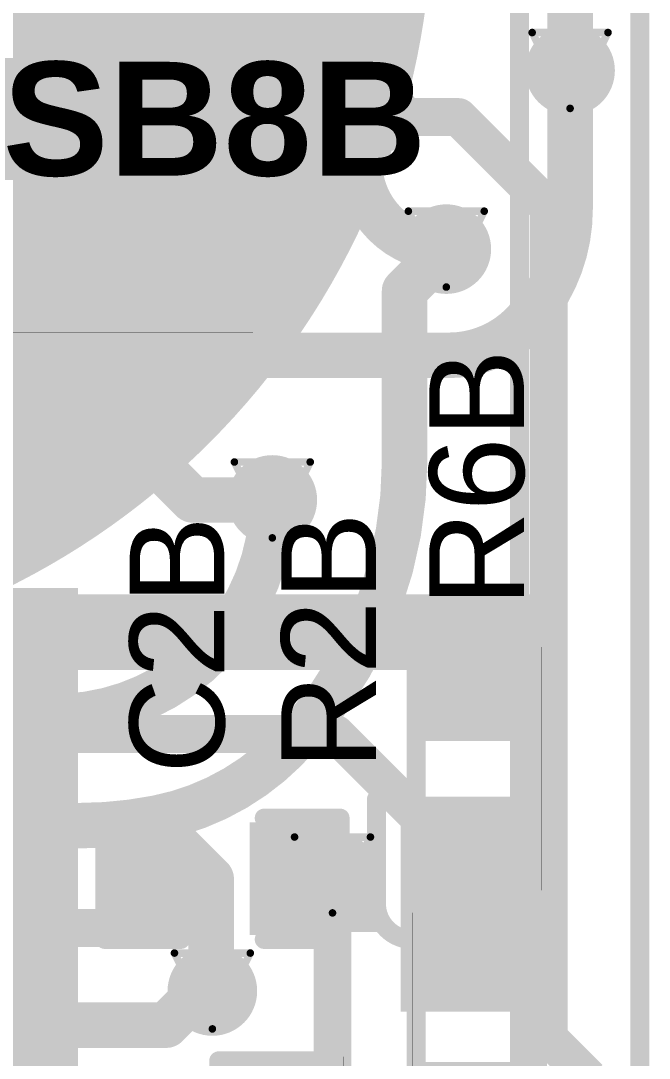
# Model space of a CAD drawing. Header units: inches. Extents: x -4.2 to 12.6, y -6.1 to 3.
# Drawn here: x -2.8021 to -2.6364, y -4.7641 to -4.4906 of the extents above; entities that cross this region are included whole.
import ezdxf

# ---------------------------------------------------------------- set-up
doc = ezdxf.new("R2010")
doc.units = ezdxf.units.IN
doc.header["$MEASUREMENT"] = 0
for name, color, linetype in [('Board Outline', 216, 'Continuous'), ('Bottom Layer', 5, 'Continuous'), ('Bottom Overlay', 54, 'Continuous'), ('Bottom Paste', 16, 'Continuous'), ('Drill Drawing', 1, 'Continuous'), ('Flex_Ribbon Bottom Coverlay', 6, 'Continuous'), ('Flex_Ribbon Top Overlay', 2, 'Continuous'), ('Top Layer', 1, 'Continuous'), ('Top Paste', 8, 'Continuous'), ('Top Solder', 216, 'Continuous'), ('Via Holes', 16, 'Continuous')]:
    doc.layers.add(name, color=color, linetype=linetype)
doc.styles.add('Arial', font='', dxfattribs={"height": 0.2})
doc.styles.add('Arial_Bold', font='', dxfattribs={"height": 0.2})
doc.styles.get('Arial').set_extended_font_data('Arial')
doc.styles.get('Arial_Bold').set_extended_font_data('Arial', bold=True)

# ---------------------------------------------------------------- blocks, each defined once
blk = doc.blocks.new('14_TSSOP_41')
at = {"layer": 'Flex_Ribbon Top Overlay'}
blk.add_hatch(color=2, dxfattribs=at).paths.add_polyline_path([(-0.0840002, 0.0679998), (-0.0730002, 0.0679998), (-0.0730002, 0.0859998), (-0.0840002, 0.0859998)])
at = {"layer": 'Top Layer'}
for points in [[(-0.1299212, 0.08562995), (-0.0885826, 0.08562995), (-0.0885826, 0.06791345), (-0.1299212, 0.06791345)], [(0.0885827, 0.08562995), (0.1299213, 0.08562995), (0.1299213, 0.06791345), (0.0885827, 0.06791345)], [(-0.1299212, 0.06003935), (-0.0885826, 0.06003935), (-0.0885826, 0.04232285), (-0.1299212, 0.04232285)], [(0.0885827, 0.06003945), (0.1299213, 0.06003945), (0.1299213, 0.04232295), (0.0885827, 0.04232295)], [(-0.1299212, 0.03444885), (-0.0885826, 0.03444885), (-0.0885826, 0.01673235), (-0.1299212, 0.01673235)], [(0.0885827, 0.03444885), (0.1299213, 0.03444885), (0.1299213, 0.01673235), (0.0885827, 0.01673235)], [(-0.1299212, 0.00885825), (-0.0885826, 0.00885825), (-0.0885826, -0.00885825), (-0.1299212, -0.00885825)], [(0.0885827, 0.00885835), (0.1299213, 0.00885835), (0.1299213, -0.00885815), (0.0885827, -0.00885815)], [(-0.1299212, -0.01673225), (-0.0885826, -0.01673225), (-0.0885826, -0.03444875), (-0.1299212, -0.03444875)], [(0.0885827, -0.01673225), (0.1299213, -0.01673225), (0.1299213, -0.03444875), (0.0885827, -0.03444875)], [(-0.1299212, -0.04232285), (-0.0885826, -0.04232285), (-0.0885826, -0.06003935), (-0.1299212, -0.06003935)], [(0.0885827, -0.04232275), (0.1299213, -0.04232275), (0.1299213, -0.06003925), (0.0885827, -0.06003925)], [(-0.1299212, -0.06791335), (-0.0885826, -0.06791335), (-0.0885826, -0.08562985), (-0.1299212, -0.08562985)], [(0.0885827, -0.06791335), (0.1299213, -0.06791335), (0.1299213, -0.08562985), (0.0885827, -0.08562985)]]:
    blk.add_hatch(color=1, dxfattribs=at).paths.add_polyline_path(points)
at = {"layer": 'Top Paste'}
for points in [[(-0.1299212, 0.08562995), (-0.0885826, 0.08562995), (-0.0885826, 0.06791345), (-0.1299212, 0.06791345)], [(0.0885827, 0.08562995), (0.1299213, 0.08562995), (0.1299213, 0.06791345), (0.0885827, 0.06791345)], [(-0.1299212, 0.06003935), (-0.0885826, 0.06003935), (-0.0885826, 0.04232285), (-0.1299212, 0.04232285)], [(0.0885827, 0.06003945), (0.1299213, 0.06003945), (0.1299213, 0.04232295), (0.0885827, 0.04232295)], [(-0.1299212, 0.03444885), (-0.0885826, 0.03444885), (-0.0885826, 0.01673235), (-0.1299212, 0.01673235)], [(0.0885827, 0.03444885), (0.1299213, 0.03444885), (0.1299213, 0.01673235), (0.0885827, 0.01673235)], [(-0.1299212, 0.00885825), (-0.0885826, 0.00885825), (-0.0885826, -0.00885825), (-0.1299212, -0.00885825)], [(0.0885827, 0.00885835), (0.1299213, 0.00885835), (0.1299213, -0.00885815), (0.0885827, -0.00885815)], [(-0.1299212, -0.01673225), (-0.0885826, -0.01673225), (-0.0885826, -0.03444875), (-0.1299212, -0.03444875)], [(0.0885827, -0.01673225), (0.1299213, -0.01673225), (0.1299213, -0.03444875), (0.0885827, -0.03444875)], [(-0.1299212, -0.04232285), (-0.0885826, -0.04232285), (-0.0885826, -0.06003935), (-0.1299212, -0.06003935)], [(0.0885827, -0.04232275), (0.1299213, -0.04232275), (0.1299213, -0.06003925), (0.0885827, -0.06003925)], [(-0.1299212, -0.06791335), (-0.0885826, -0.06791335), (-0.0885826, -0.08562985), (-0.1299212, -0.08562985)], [(0.0885827, -0.06791335), (0.1299213, -0.06791335), (0.1299213, -0.08562985), (0.0885827, -0.08562985)]]:
    blk.add_hatch(color=8, dxfattribs=at).paths.add_polyline_path(points)
at = {"layer": 'Top Solder'}
for points in [[(-0.1339212, 0.08962995), (-0.0845826, 0.08962995), (-0.0845826, 0.06391345), (-0.1339212, 0.06391345)], [(-0.1339212, 0.08962995), (-0.0845826, 0.08962995), (-0.0845826, 0.06391345), (-0.1339212, 0.06391345)], [(0.0845827, 0.08962995), (0.1339213, 0.08962995), (0.1339213, 0.06391345), (0.0845827, 0.06391345)], [(0.0845827, 0.08962995), (0.1339213, 0.08962995), (0.1339213, 0.06391345), (0.0845827, 0.06391345)], [(-0.1339212, 0.06403935), (-0.0845826, 0.06403935), (-0.0845826, 0.03832285), (-0.1339212, 0.03832285)], [(-0.1339212, 0.06403935), (-0.0845826, 0.06403935), (-0.0845826, 0.03832285), (-0.1339212, 0.03832285)], [(0.0845827, 0.06403945), (0.1339213, 0.06403945), (0.1339213, 0.03832295), (0.0845827, 0.03832295)], [(0.0845827, 0.06403945), (0.1339213, 0.06403945), (0.1339213, 0.03832295), (0.0845827, 0.03832295)], [(-0.1339212, 0.03844885), (-0.0845826, 0.03844885), (-0.0845826, 0.01273235), (-0.1339212, 0.01273235)], [(-0.1339212, 0.03844885), (-0.0845826, 0.03844885), (-0.0845826, 0.01273235), (-0.1339212, 0.01273235)], [(0.0845827, 0.03844885), (0.1339213, 0.03844885), (0.1339213, 0.01273235), (0.0845827, 0.01273235)], [(0.0845827, 0.03844885), (0.1339213, 0.03844885), (0.1339213, 0.01273235), (0.0845827, 0.01273235)], [(-0.1339212, 0.01285825), (-0.0845826, 0.01285825), (-0.0845826, -0.01285825), (-0.1339212, -0.01285825)], [(-0.1339212, 0.01285825), (-0.0845826, 0.01285825), (-0.0845826, -0.01285825), (-0.1339212, -0.01285825)], [(0.0845827, 0.01285835), (0.1339213, 0.01285835), (0.1339213, -0.01285815), (0.0845827, -0.01285815)], [(0.0845827, 0.01285835), (0.1339213, 0.01285835), (0.1339213, -0.01285815), (0.0845827, -0.01285815)], [(-0.1339212, -0.01273225), (-0.0845826, -0.01273225), (-0.0845826, -0.03844875), (-0.1339212, -0.03844875)], [(-0.1339212, -0.01273225), (-0.0845826, -0.01273225), (-0.0845826, -0.03844875), (-0.1339212, -0.03844875)], [(0.0845827, -0.01273225), (0.1339213, -0.01273225), (0.1339213, -0.03844875), (0.0845827, -0.03844875)], [(0.0845827, -0.01273225), (0.1339213, -0.01273225), (0.1339213, -0.03844875), (0.0845827, -0.03844875)], [(-0.1339212, -0.03832285), (-0.0845826, -0.03832285), (-0.0845826, -0.06403935), (-0.1339212, -0.06403935)], [(-0.1339212, -0.03832285), (-0.0845826, -0.03832285), (-0.0845826, -0.06403935), (-0.1339212, -0.06403935)], [(0.0845827, -0.03832275), (0.1339213, -0.03832275), (0.1339213, -0.06403925), (0.0845827, -0.06403925)], [(0.0845827, -0.03832275), (0.1339213, -0.03832275), (0.1339213, -0.06403925), (0.0845827, -0.06403925)], [(-0.1339212, -0.06391335), (-0.0845826, -0.06391335), (-0.0845826, -0.08962985), (-0.1339212, -0.08962985)], [(-0.1339212, -0.06391335), (-0.0845826, -0.06391335), (-0.0845826, -0.08962985), (-0.1339212, -0.08962985)], [(0.0845827, -0.06391335), (0.1339213, -0.06391335), (0.1339213, -0.08962985), (0.0845827, -0.08962985)], [(0.0845827, -0.06391335), (0.1339213, -0.06391335), (0.1339213, -0.08962985), (0.0845827, -0.08962985)]]:
    blk.add_hatch(color=216, dxfattribs=at).paths.add_polyline_path(points)
at = {"layer": 'Flex_Ribbon Top Overlay'}
for points in [[(-0.09, 0.1, 0.005, 0.005, 0), (-0.09, 0.092, 0.005, 0.005, 0)], [(0.0900001, 0.1, 0.005, 0.005, 0), (-0.09, 0.1, 0.005, 0.005, 0)], [(0.0900001, 0.1, 0.005, 0.005, 0), (0.0900001, 0.092, 0.005, 0.005, 0)], [(-0.141, 0.082, 0.007874, 0.007874, 0), (-0.141, 0.072, 0.007874, 0.007874, 0)], [(-0.136, 0.077, 0.007874, 0.007874, 0), (-0.141, 0.082, 0.007874, 0.007874, 0)], [(-0.136, 0.077, 0.007874, 0.007874, 0), (-0.141, 0.072, 0.007874, 0.007874, 0)], [(-0.09, -0.0919999, 0.005, 0.005, 0), (-0.09, -0.0999999, 0.005, 0.005, 0)], [(0.0900001, -0.0919999, 0.005, 0.005, 0), (0.0900001, -0.0999999, 0.005, 0.005, 0)], [(0.0900001, -0.0999999, 0.005, 0.005, 0), (-0.09, -0.0999999, 0.005, 0.005, 0)]]:
    blk.add_lwpolyline(points, format="xyseb", dxfattribs=at)
for points in [[(-0.09125, 0.1, 0.0025, 0.0025, 1), (-0.08875, 0.1, 0.0025, 0.0025, 1)], [(-0.09125, 0.1, 0.0025, 0.0025, 1), (-0.08875, 0.1, 0.0025, 0.0025, 1)], [(0.0887501, 0.1, 0.0025, 0.0025, 1), (0.0912501, 0.1, 0.0025, 0.0025, 1)], [(0.0887501, 0.1, 0.0025, 0.0025, 1), (0.0912501, 0.1, 0.0025, 0.0025, 1)], [(-0.09125, 0.092, 0.0025, 0.0025, 1), (-0.08875, 0.092, 0.0025, 0.0025, 1)], [(0.0887501, 0.092, 0.0025, 0.0025, 1), (0.0912501, 0.092, 0.0025, 0.0025, 1)], [(-0.1429685, 0.082, 0.003937, 0.003937, 1), (-0.1390315, 0.082, 0.003937, 0.003937, 1)], [(-0.1429685, 0.082, 0.003937, 0.003937, 1), (-0.1390315, 0.082, 0.003937, 0.003937, 1)], [(-0.1379685, 0.077, 0.003937, 0.003937, 1), (-0.1340315, 0.077, 0.003937, 0.003937, 1)], [(-0.1379685, 0.077, 0.003937, 0.003937, 1), (-0.1340315, 0.077, 0.003937, 0.003937, 1)], [(-0.1429685, 0.072, 0.003937, 0.003937, 1), (-0.1390315, 0.072, 0.003937, 0.003937, 1)], [(-0.1429685, 0.072, 0.003937, 0.003937, 1), (-0.1390315, 0.072, 0.003937, 0.003937, 1)], [(-0.09125, -0.0919999, 0.0025, 0.0025, 1), (-0.08875, -0.0919999, 0.0025, 0.0025, 1)], [(0.0887501, -0.0919999, 0.0025, 0.0025, 1), (0.0912501, -0.0919999, 0.0025, 0.0025, 1)], [(-0.09125, -0.0999999, 0.0025, 0.0025, 1), (-0.08875, -0.0999999, 0.0025, 0.0025, 1)], [(-0.09125, -0.0999999, 0.0025, 0.0025, 1), (-0.08875, -0.0999999, 0.0025, 0.0025, 1)], [(0.0887501, -0.0999999, 0.0025, 0.0025, 1), (0.0912501, -0.0999999, 0.0025, 0.0025, 1)], [(0.0887501, -0.0999999, 0.0025, 0.0025, 1), (0.0912501, -0.0999999, 0.0025, 0.0025, 1)]]:
    blk.add_lwpolyline(points, format="xyseb", close=True, dxfattribs=at)
blk = doc.blocks.new('S______B______0402_55')
at = {"layer": 'Top Layer'}
for points in [[(-0.0275, -0.0125), (-0.0275, 0.0125), (-0.009499999999999998, 0.0125), (-0.009500000000000001, -0.0125)], [(0.009499999999999998, -0.0125), (0.009500000000000001, 0.0125), (0.0275, 0.0125), (0.0275, -0.0125)]]:
    blk.add_hatch(color=1, dxfattribs=at).paths.add_polyline_path(points)
at = {"layer": 'Top Paste'}
for points in [[(-0.0275, -0.0125), (-0.0275, 0.0125), (-0.009499999999999998, 0.0125), (-0.009500000000000001, -0.0125)], [(0.009499999999999998, -0.0125), (0.009500000000000001, 0.0125), (0.0275, 0.0125), (0.0275, -0.0125)]]:
    blk.add_hatch(color=8, dxfattribs=at).paths.add_polyline_path(points)
at = {"layer": 'Top Solder'}
for points in [[(-0.0296654, -0.0146654), (-0.0296654, 0.0146654), (-0.007334599999999998, 0.0146654), (-0.007334600000000002, -0.0146654)], [(-0.0296654, -0.0146654), (-0.0296654, 0.0146654), (-0.007334599999999998, 0.0146654), (-0.007334600000000002, -0.0146654)], [(0.007334599999999998, -0.0146654), (0.007334600000000002, 0.0146654), (0.0296654, 0.0146654), (0.0296654, -0.0146654)], [(0.007334599999999998, -0.0146654), (0.007334600000000002, 0.0146654), (0.0296654, 0.0146654), (0.0296654, -0.0146654)]]:
    blk.add_hatch(color=216, dxfattribs=at).paths.add_polyline_path(points)
at = {"layer": 'Flex_Ribbon Top Overlay'}
for points in [[(-0.031, -0.016, 0.005, 0.005, 0), (-0.031, 0.016, 0.005, 0.005, 0)], [(-0.031, 0.016, 0.005, 0.005, 0), (0.031, 0.016, 0.005, 0.005, 0)], [(0.031, -0.016, 0.005, 0.005, 0), (0.031, 0.016, 0.005, 0.005, 0)], [(-0.031, -0.016, 0.005, 0.005, 0), (0.031, -0.016, 0.005, 0.005, 0)], [(-0.032, -0.017, 0.000127, 0.000127, 0), (0.032, -0.017, 0.000127, 0.000127, 0)]]:
    blk.add_lwpolyline(points, format="xyseb", dxfattribs=at)
for points in [[(-0.03225, 0.016, 0.0025, 0.0025, 1), (-0.02975, 0.016, 0.0025, 0.0025, 1)], [(-0.03225, 0.016, 0.0025, 0.0025, 1), (-0.02975, 0.016, 0.0025, 0.0025, 1)], [(0.02975, 0.016, 0.0025, 0.0025, 1), (0.03225, 0.016, 0.0025, 0.0025, 1)], [(0.02975, 0.016, 0.0025, 0.0025, 1), (0.03225, 0.016, 0.0025, 0.0025, 1)], [(-0.03225, -0.016, 0.0025, 0.0025, 1), (-0.02975, -0.016, 0.0025, 0.0025, 1)], [(-0.03225, -0.016, 0.0025, 0.0025, 1), (-0.02975, -0.016, 0.0025, 0.0025, 1)], [(0.02975, -0.016, 0.0025, 0.0025, 1), (0.03225, -0.016, 0.0025, 0.0025, 1)], [(0.02975, -0.016, 0.0025, 0.0025, 1), (0.03225, -0.016, 0.0025, 0.0025, 1)], [(-0.0320317, -0.017, 6.35e-05, 6.35e-05, 1), (-0.0319683, -0.017, 6.35e-05, 6.35e-05, 1)], [(0.0319683, -0.017, 6.35e-05, 6.35e-05, 1), (0.0320317, -0.017, 6.35e-05, 6.35e-05, 1)]]:
    blk.add_lwpolyline(points, format="xyseb", close=True, dxfattribs=at)
blk = doc.blocks.new('R___0402_146')
at = {"layer": 'Top Layer'}
for points in [[(-0.0275, -0.0125), (-0.0275, 0.0125), (-0.009499999999999998, 0.0125), (-0.009500000000000001, -0.0125)], [(0.009499999999999998, -0.0125), (0.009500000000000001, 0.0125), (0.0275, 0.0125), (0.0275, -0.0125)]]:
    blk.add_hatch(color=1, dxfattribs=at).paths.add_polyline_path(points)
at = {"layer": 'Top Paste'}
for points in [[(-0.0275, -0.0125), (-0.0275, 0.0125), (-0.009499999999999998, 0.0125), (-0.009500000000000001, -0.0125)], [(0.009499999999999998, -0.0125), (0.009500000000000001, 0.0125), (0.0275, 0.0125), (0.0275, -0.0125)]]:
    blk.add_hatch(color=8, dxfattribs=at).paths.add_polyline_path(points)
at = {"layer": 'Top Solder'}
for points in [[(-0.0296654, -0.0146654), (-0.0296654, 0.0146654), (-0.007334599999999998, 0.0146654), (-0.007334600000000002, -0.0146654)], [(-0.0296654, -0.0146654), (-0.0296654, 0.0146654), (-0.007334599999999998, 0.0146654), (-0.007334600000000002, -0.0146654)], [(0.007334599999999998, -0.0146654), (0.007334600000000002, 0.0146654), (0.0296654, 0.0146654), (0.0296654, -0.0146654)], [(0.007334599999999998, -0.0146654), (0.007334600000000002, 0.0146654), (0.0296654, 0.0146654), (0.0296654, -0.0146654)]]:
    blk.add_hatch(color=216, dxfattribs=at).paths.add_polyline_path(points)
at = {"layer": 'Flex_Ribbon Top Overlay'}
for points in [[(-0.031, 0.016, 0.005, 0.005, 0), (-0.031, -0.016, 0.005, 0.005, 0)], [(-0.031, 0.016, 0.005, 0.005, 0), (0.031, 0.016, 0.005, 0.005, 0)], [(0.031, 0.016, 0.005, 0.005, 0), (0.031, -0.016, 0.005, 0.005, 0)], [(-0.031, -0.016, 0.005, 0.005, 0), (0.031, -0.016, 0.005, 0.005, 0)], [(-0.032, -0.017, 0.000127, 0.000127, 0), (0.032, -0.017, 0.000127, 0.000127, 0)]]:
    blk.add_lwpolyline(points, format="xyseb", dxfattribs=at)
for points in [[(-0.03225, 0.016, 0.0025, 0.0025, 1), (-0.02975, 0.016, 0.0025, 0.0025, 1)], [(-0.03225, 0.016, 0.0025, 0.0025, 1), (-0.02975, 0.016, 0.0025, 0.0025, 1)], [(0.02975, 0.016, 0.0025, 0.0025, 1), (0.03225, 0.016, 0.0025, 0.0025, 1)], [(0.02975, 0.016, 0.0025, 0.0025, 1), (0.03225, 0.016, 0.0025, 0.0025, 1)], [(-0.03225, -0.016, 0.0025, 0.0025, 1), (-0.02975, -0.016, 0.0025, 0.0025, 1)], [(-0.03225, -0.016, 0.0025, 0.0025, 1), (-0.02975, -0.016, 0.0025, 0.0025, 1)], [(0.02975, -0.016, 0.0025, 0.0025, 1), (0.03225, -0.016, 0.0025, 0.0025, 1)], [(0.02975, -0.016, 0.0025, 0.0025, 1), (0.03225, -0.016, 0.0025, 0.0025, 1)], [(-0.0320317, -0.017, 6.35e-05, 6.35e-05, 1), (-0.0319683, -0.017, 6.35e-05, 6.35e-05, 1)], [(0.0319683, -0.017, 6.35e-05, 6.35e-05, 1), (0.0320317, -0.017, 6.35e-05, 6.35e-05, 1)]]:
    blk.add_lwpolyline(points, format="xyseb", close=True, dxfattribs=at)
blk = doc.blocks.new('R___0402_167')
at = {"layer": 'Top Layer'}
for points in [[(-0.0275, -0.0125), (-0.0275, 0.0125), (-0.009499999999999998, 0.0125), (-0.009500000000000001, -0.0125)], [(0.009499999999999998, -0.0125), (0.009500000000000001, 0.0125), (0.0275, 0.0125), (0.0275, -0.0125)]]:
    blk.add_hatch(color=1, dxfattribs=at).paths.add_polyline_path(points)
at = {"layer": 'Top Paste'}
for points in [[(-0.0275, -0.0125), (-0.0275, 0.0125), (-0.009499999999999998, 0.0125), (-0.009500000000000001, -0.0125)], [(0.009499999999999998, -0.0125), (0.009500000000000001, 0.0125), (0.0275, 0.0125), (0.0275, -0.0125)]]:
    blk.add_hatch(color=8, dxfattribs=at).paths.add_polyline_path(points)
at = {"layer": 'Top Solder'}
for points in [[(-0.0296654, -0.0146654), (-0.0296654, 0.0146654), (-0.007334599999999998, 0.0146654), (-0.007334600000000002, -0.0146654)], [(-0.0296654, -0.0146654), (-0.0296654, 0.0146654), (-0.007334599999999998, 0.0146654), (-0.007334600000000002, -0.0146654)], [(0.007334599999999998, -0.0146654), (0.007334600000000002, 0.0146654), (0.0296654, 0.0146654), (0.0296654, -0.0146654)], [(0.007334599999999998, -0.0146654), (0.007334600000000002, 0.0146654), (0.0296654, 0.0146654), (0.0296654, -0.0146654)]]:
    blk.add_hatch(color=216, dxfattribs=at).paths.add_polyline_path(points)
at = {"layer": 'Flex_Ribbon Top Overlay'}
for points in [[(-0.031, 0.016, 0.005, 0.005, 0), (-0.031, -0.016, 0.005, 0.005, 0)], [(-0.031, 0.016, 0.005, 0.005, 0), (0.031, 0.016, 0.005, 0.005, 0)], [(0.031, 0.016, 0.005, 0.005, 0), (0.031, -0.016, 0.005, 0.005, 0)], [(-0.031, -0.016, 0.005, 0.005, 0), (0.031, -0.016, 0.005, 0.005, 0)], [(-0.032, -0.017, 0.000127, 0.000127, 0), (0.032, -0.017, 0.000127, 0.000127, 0)]]:
    blk.add_lwpolyline(points, format="xyseb", dxfattribs=at)
for points in [[(-0.03225, 0.016, 0.0025, 0.0025, 1), (-0.02975, 0.016, 0.0025, 0.0025, 1)], [(-0.03225, 0.016, 0.0025, 0.0025, 1), (-0.02975, 0.016, 0.0025, 0.0025, 1)], [(0.02975, 0.016, 0.0025, 0.0025, 1), (0.03225, 0.016, 0.0025, 0.0025, 1)], [(0.02975, 0.016, 0.0025, 0.0025, 1), (0.03225, 0.016, 0.0025, 0.0025, 1)], [(-0.03225, -0.016, 0.0025, 0.0025, 1), (-0.02975, -0.016, 0.0025, 0.0025, 1)], [(-0.03225, -0.016, 0.0025, 0.0025, 1), (-0.02975, -0.016, 0.0025, 0.0025, 1)], [(0.02975, -0.016, 0.0025, 0.0025, 1), (0.03225, -0.016, 0.0025, 0.0025, 1)], [(0.02975, -0.016, 0.0025, 0.0025, 1), (0.03225, -0.016, 0.0025, 0.0025, 1)], [(-0.0320317, -0.017, 6.35e-05, 6.35e-05, 1), (-0.0319683, -0.017, 6.35e-05, 6.35e-05, 1)], [(0.0319683, -0.017, 6.35e-05, 6.35e-05, 1), (0.0320317, -0.017, 6.35e-05, 6.35e-05, 1)]]:
    blk.add_lwpolyline(points, format="xyseb", close=True, dxfattribs=at)
blk = doc.blocks.new('R___0402_174')
at = {"layer": 'Top Layer'}
for points in [[(-0.0275, -0.0125), (-0.0275, 0.0125), (-0.009500000000000003, 0.0125), (-0.009499999999999996, -0.0125)], [(0.009500000000000003, -0.0125), (0.009499999999999996, 0.0125), (0.0275, 0.0125), (0.0275, -0.0125)]]:
    blk.add_hatch(color=1, dxfattribs=at).paths.add_polyline_path(points)
at = {"layer": 'Top Paste'}
for points in [[(-0.0275, -0.0125), (-0.0275, 0.0125), (-0.009500000000000003, 0.0125), (-0.009499999999999996, -0.0125)], [(0.009500000000000003, -0.0125), (0.009499999999999996, 0.0125), (0.0275, 0.0125), (0.0275, -0.0125)]]:
    blk.add_hatch(color=8, dxfattribs=at).paths.add_polyline_path(points)
at = {"layer": 'Top Solder'}
for points in [[(-0.0296654, -0.0146654), (-0.0296654, 0.0146654), (-0.007334600000000003, 0.0146654), (-0.007334599999999997, -0.0146654)], [(-0.0296654, -0.0146654), (-0.0296654, 0.0146654), (-0.007334600000000003, 0.0146654), (-0.007334599999999997, -0.0146654)], [(0.007334600000000003, -0.0146654), (0.007334599999999997, 0.0146654), (0.0296654, 0.0146654), (0.0296654, -0.0146654)], [(0.007334600000000003, -0.0146654), (0.007334599999999997, 0.0146654), (0.0296654, 0.0146654), (0.0296654, -0.0146654)]]:
    blk.add_hatch(color=216, dxfattribs=at).paths.add_polyline_path(points)
at = {"layer": 'Flex_Ribbon Top Overlay'}
for points in [[(-0.031, -0.016, 0.005, 0.005, 0), (-0.031, 0.016, 0.005, 0.005, 0)], [(0.031, 0.016, 0.005, 0.005, 0), (-0.031, 0.016, 0.005, 0.005, 0)], [(0.031, -0.016, 0.005, 0.005, 0), (0.031, 0.016, 0.005, 0.005, 0)], [(0.031, -0.016, 0.005, 0.005, 0), (-0.031, -0.016, 0.005, 0.005, 0)], [(0.032, -0.017, 0.000127, 0.000127, 0), (-0.032, -0.017, 0.000127, 0.000127, 0)]]:
    blk.add_lwpolyline(points, format="xyseb", dxfattribs=at)
for points in [[(-0.03225, 0.016, 0.0025, 0.0025, 1), (-0.02975, 0.016, 0.0025, 0.0025, 1)], [(-0.03225, 0.016, 0.0025, 0.0025, 1), (-0.02975, 0.016, 0.0025, 0.0025, 1)], [(0.02975, 0.016, 0.0025, 0.0025, 1), (0.03225, 0.016, 0.0025, 0.0025, 1)], [(0.02975, 0.016, 0.0025, 0.0025, 1), (0.03225, 0.016, 0.0025, 0.0025, 1)], [(-0.03225, -0.016, 0.0025, 0.0025, 1), (-0.02975, -0.016, 0.0025, 0.0025, 1)], [(-0.03225, -0.016, 0.0025, 0.0025, 1), (-0.02975, -0.016, 0.0025, 0.0025, 1)], [(0.02975, -0.016, 0.0025, 0.0025, 1), (0.03225, -0.016, 0.0025, 0.0025, 1)], [(0.02975, -0.016, 0.0025, 0.0025, 1), (0.03225, -0.016, 0.0025, 0.0025, 1)], [(-0.0320317, -0.017, 6.35e-05, 6.35e-05, 1), (-0.0319683, -0.017, 6.35e-05, 6.35e-05, 1)], [(0.0319683, -0.017, 6.35e-05, 6.35e-05, 1), (0.0320317, -0.017, 6.35e-05, 6.35e-05, 1)]]:
    blk.add_lwpolyline(points, format="xyseb", close=True, dxfattribs=at)
blk = doc.blocks.new('_EMG________B_202')
at = {"layer": 'Bottom Layer'}
h = blk.add_hatch(color=5, dxfattribs=at)
edge = h.paths.add_edge_path()
edge.add_arc((-1.1e-06, 0.3931962), 0.1968504, 0, 360)
at = {"layer": 'Bottom Paste'}
h = blk.add_hatch(color=16, dxfattribs=at)
edge = h.paths.add_edge_path()
edge.add_arc((-1.1e-06, 0.3931962), 0.1968504, 0, 360)
at = {"layer": 'Flex_Ribbon Bottom Coverlay'}
h = blk.add_hatch(color=6, dxfattribs=at)
edge = h.paths.add_edge_path()
edge.add_arc((-1.1e-06, 0.3931962), 0.2008504, 0, 360)
h = blk.add_hatch(color=6, dxfattribs=at)
edge = h.paths.add_edge_path()
edge.add_arc((-1.1e-06, 0.3931962), 0.2008504, 0, 360)
at = {"layer": 'Bottom Overlay'}
blk.add_lwpolyline([(0.2237505, -0.4317177, 0.005, 0.005, 0), (0.2237505, 0.4317242, 0.005, 0.005, 0)], format="xyseb", dxfattribs=at)
blk = doc.blocks.new('C___0402_258')
at = {"layer": 'Top Layer'}
for points in [[(-0.0275, -0.0125), (-0.0275, 0.0125), (-0.009499999999999998, 0.0125), (-0.009500000000000001, -0.0125)], [(0.009499999999999998, -0.0125), (0.009500000000000001, 0.0125), (0.0275, 0.0125), (0.0275, -0.0125)]]:
    blk.add_hatch(color=1, dxfattribs=at).paths.add_polyline_path(points)
at = {"layer": 'Top Paste'}
for points in [[(-0.0275, -0.0125), (-0.0275, 0.0125), (-0.009499999999999998, 0.0125), (-0.009500000000000001, -0.0125)], [(0.009499999999999998, -0.0125), (0.009500000000000001, 0.0125), (0.0275, 0.0125), (0.0275, -0.0125)]]:
    blk.add_hatch(color=8, dxfattribs=at).paths.add_polyline_path(points)
at = {"layer": 'Top Solder'}
for points in [[(-0.0298622, -0.0148622), (-0.0298622, 0.0148622), (-0.007137799999999999, 0.0148622), (-0.007137800000000001, -0.0148622)], [(-0.0298622, -0.0148622), (-0.0298622, 0.0148622), (-0.007137799999999999, 0.0148622), (-0.007137800000000001, -0.0148622)], [(0.007137799999999999, -0.0148622), (0.007137800000000001, 0.0148622), (0.0298622, 0.0148622), (0.0298622, -0.0148622)], [(0.007137799999999999, -0.0148622), (0.007137800000000001, 0.0148622), (0.0298622, 0.0148622), (0.0298622, -0.0148622)]]:
    blk.add_hatch(color=216, dxfattribs=at).paths.add_polyline_path(points)
at = {"layer": 'Flex_Ribbon Top Overlay'}
for points in [[(-0.031, 0.016, 0.005, 0.005, 0), (-0.011, 0.016, 0.005, 0.005, 0)], [(-0.031, -0.016, 0.005, 0.005, 0), (-0.031, 0.016, 0.005, 0.005, 0)], [(0.011, 0.016, 0.005, 0.005, 0), (0.031, 0.016, 0.005, 0.005, 0)], [(0.031, -0.016, 0.005, 0.005, 0), (0.031, 0.016, 0.005, 0.005, 0)], [(-0.031, -0.016, 0.005, 0.005, 0), (-0.011, -0.016, 0.005, 0.005, 0)], [(0.011, -0.016, 0.005, 0.005, 0), (0.031, -0.016, 0.005, 0.005, 0)]]:
    blk.add_lwpolyline(points, format="xyseb", dxfattribs=at)
for points in [[(-0.03225, 0.016, 0.0025, 0.0025, 1), (-0.02975, 0.016, 0.0025, 0.0025, 1)], [(-0.03225, 0.016, 0.0025, 0.0025, 1), (-0.02975, 0.016, 0.0025, 0.0025, 1)], [(-0.01225, 0.016, 0.0025, 0.0025, 1), (-0.00975, 0.016, 0.0025, 0.0025, 1)], [(0.00975, 0.016, 0.0025, 0.0025, 1), (0.01225, 0.016, 0.0025, 0.0025, 1)], [(0.02975, 0.016, 0.0025, 0.0025, 1), (0.03225, 0.016, 0.0025, 0.0025, 1)], [(0.02975, 0.016, 0.0025, 0.0025, 1), (0.03225, 0.016, 0.0025, 0.0025, 1)], [(-0.03225, -0.016, 0.0025, 0.0025, 1), (-0.02975, -0.016, 0.0025, 0.0025, 1)], [(-0.03225, -0.016, 0.0025, 0.0025, 1), (-0.02975, -0.016, 0.0025, 0.0025, 1)], [(-0.01225, -0.016, 0.0025, 0.0025, 1), (-0.00975, -0.016, 0.0025, 0.0025, 1)], [(0.00975, -0.016, 0.0025, 0.0025, 1), (0.01225, -0.016, 0.0025, 0.0025, 1)], [(0.02975, -0.016, 0.0025, 0.0025, 1), (0.03225, -0.016, 0.0025, 0.0025, 1)], [(0.02975, -0.016, 0.0025, 0.0025, 1), (0.03225, -0.016, 0.0025, 0.0025, 1)]]:
    blk.add_lwpolyline(points, format="xyseb", close=True, dxfattribs=at)

msp = doc.modelspace()

# ---------------------------------------------------------------- hatches: boundary and pattern name
at = {"layer": 'Bottom Layer'}
h = msp.add_hatch(color=5, dxfattribs=at)
edge = h.paths.add_edge_path()
edge.add_arc((-2.6572842, -4.5036874), 0.011811, 0, 360)
h = msp.add_hatch(color=5, dxfattribs=at)
edge = h.paths.add_edge_path()
edge.add_arc((-2.6899162, -4.5507837), 0.011811, 0, 360)
h = msp.add_hatch(color=5, dxfattribs=at)
edge = h.paths.add_edge_path()
edge.add_arc((-2.7357887, -4.6169112), 0.011811, 0, 360)
h = msp.add_hatch(color=5, dxfattribs=at)
edge = h.paths.add_edge_path()
edge.add_arc((-2.7199162, -4.7157837), 0.011811, 0, 360)
h = msp.add_hatch(color=5, dxfattribs=at)
edge = h.paths.add_edge_path()
edge.add_arc((-2.7515889, -4.7463692), 0.011811, 0, 360)
at = {"layer": 'Top Layer'}
for points in [[(-2.7649162, -4.5847837), (-2.7309162, -4.5847837), (-2.7309162, -4.4427837), (-2.7649162, -4.4427837)], [(-2.8329162, -4.6617837), (-2.6669162, -4.6617837), (-2.6669162, -4.6417837), (-2.8329162, -4.6417837)], [(-2.6979162, -4.6797837), (-2.6669162, -4.6797837), (-2.6669162, -4.6417837), (-2.6979162, -4.6417837)], [(-2.7019162, -4.7517837), (-2.6628964, -4.7517837), (-2.6628964, -4.6957837), (-2.7019162, -4.6957837)], [(-2.7389162, -4.7307837), (-2.7079162, -4.7307837), (-2.7079162, -4.7087837), (-2.7389162, -4.7087837)]]:
    msp.add_hatch(color=1, dxfattribs=at).paths.add_polyline_path(points)
h = msp.add_hatch(color=1, dxfattribs=at)
edge = h.paths.add_edge_path()
edge.add_arc((-2.6572842, -4.5036874), 0.011811, 0, 360)
h = msp.add_hatch(color=1, dxfattribs=at)
edge = h.paths.add_edge_path()
edge.add_arc((-2.6899162, -4.5507837), 0.011811, 0, 360)
h = msp.add_hatch(color=1, dxfattribs=at)
edge = h.paths.add_edge_path()
edge.add_arc((-2.7357887, -4.6169112), 0.011811, 0, 360)
h = msp.add_hatch(color=1, dxfattribs=at)
edge = h.paths.add_edge_path()
edge.add_arc((-2.7199162, -4.7157837), 0.011811, 0, 360)
h = msp.add_hatch(color=1, dxfattribs=at)
edge = h.paths.add_edge_path()
edge.add_arc((-2.7515889, -4.7463692), 0.011811, 0, 360)
at = {"layer": 'Via Holes'}
h = msp.add_hatch(color=7, dxfattribs=at)
edge = h.paths.add_edge_path()
edge.add_arc((-2.6572842, -4.5036874), 0.0059055, 0, 360)
h = msp.add_hatch(color=7, dxfattribs=at)
edge = h.paths.add_edge_path()
edge.add_arc((-2.6899162, -4.5507837), 0.0059055, 0, 360)
h = msp.add_hatch(color=7, dxfattribs=at)
edge = h.paths.add_edge_path()
edge.add_arc((-2.7357887, -4.6169112), 0.0059055, 0, 360)
h = msp.add_hatch(color=7, dxfattribs=at)
edge = h.paths.add_edge_path()
edge.add_arc((-2.7199162, -4.7157837), 0.0059055, 0, 360)
h = msp.add_hatch(color=7, dxfattribs=at)
edge = h.paths.add_edge_path()
edge.add_arc((-2.7515889, -4.7463692), 0.0059055, 0, 360)

# ---------------------------------------------------------------- linework, layer by layer
at = {"layer": 'Board Outline'}
for points in [[(-2.6389176, -4.4233226, 0.005, 0.005, 0), (-2.6389162, -5.2837853, 0.005, 0.005, 0)], [(-2.6389176, -4.4233226, 0.005, 0.005, 0), (-2.6389162, -5.2837853, 0.005, 0.005, 0)], [(-2.6389176, -4.4233231, 0.005, 0.005, 0), (-2.6389162, -5.2837858, 0.005, 0.005, 0)]]:
    msp.add_lwpolyline(points, format="xyseb", dxfattribs=at)
at = {"layer": 'Bottom Layer'}
for points in [[(-2.6572842, -4.5036874, 0.012, 0.012, 0), (-2.6572842, -4.4004222, 0.012, 0.012, 0)], [(-2.8382846, -4.5159752, 0.018, 0.018, 0), (-2.7057258, -4.5159752, 0.018, 0.018, 0)], [(-2.7057258, -4.5159752, 0.01, 0.01, 0), (-2.6867247, -4.5159752, 0.01, 0.01, 0)], [(-2.6867247, -4.5159752, 0.01, 0.01, 0), (-2.6629162, -4.5397837, 0.01, 0.01, 0)], [(-2.6629162, -4.7587837, 0.01, 0.01, 0), (-2.6629162, -4.5397837, 0.01, 0.01, 0)], [(-2.7009162, -4.5617837, 0.012, 0.012, 0), (-2.6899162, -4.5507837, 0.012, 0.012, 0)], [(-2.7009162, -4.6067837, 0.012, 0.012, 0), (-2.7009162, -4.5617837, 0.012, 0.012, 0)], [(-2.7009163, -4.6067837, 0.012, 0.012, -0.1989125263863467), (-2.7323625, -4.6827005, 0.012, 0.012, 0)], [(-2.7009163, -4.6067835, 0.012, 0.012, 0), (-2.7009162, -4.6067837, 0.012, 0.012, 0)], [(-2.7357888, -4.6169113, 0.012, 0.012, -0.4270878916313132), (-2.7954031, -4.6739726, 0.012, 0.012, 0)], [(-2.8589163, -4.6739727, 0.012, 0.012, 0), (-2.7954031, -4.6739727, 0.012, 0.012, 0)], [(-2.7323626, -4.6827004, 0.012, 0.012, -0.148564960921122), (-2.766201, -4.7007682, 0.012, 0.012, 0)], [(-2.7662008, -4.7007684, 0.012, 0.012, -0.04890308047018044), (-2.7867564, -4.7027837, 0.012, 0.012, 0)], [(-2.8669161, -4.7027837, 0.012, 0.012, 0), (-2.7889565, -4.7027837, 0.012, 0.012, 0)], [(-2.7657735, -4.7029264, 0.012, 0.012, 0), (-2.7518992, -4.7168007, 0.012, 0.012, 0)], [(-2.7518992, -4.7460589, 0.012, 0.012, 0), (-2.7518992, -4.7168007, 0.012, 0.012, 0)], [(-2.7199162, -4.7717837, 0.01, 0.01, 0), (-2.7199162, -4.7157837, 0.01, 0.01, 0)], [(-2.7518992, -4.7460589, 0.012, 0.012, 0), (-2.7515889, -4.7463692, 0.012, 0.012, 0)], [(-2.6629162, -4.7587837, 0.01, 0.01, 0), (-2.6522815, -4.7694184, 0.01, 0.01, 0)]]:
    msp.add_lwpolyline(points, format="xyseb", dxfattribs=at)
for points in [[(-2.6602842, -4.5036874, 0.006, 0.006, 1), (-2.6542842, -4.5036874, 0.006, 0.006, 1)], [(-2.7102258, -4.5159752, 0.009, 0.009, 1), (-2.7012258, -4.5159752, 0.009, 0.009, 1)], [(-2.7082258, -4.5159752, 0.005, 0.005, 1), (-2.7032258, -4.5159752, 0.005, 0.005, 1)], [(-2.6892247, -4.5159752, 0.005, 0.005, 1), (-2.6842247, -4.5159752, 0.005, 0.005, 1)], [(-2.6892247, -4.5159752, 0.005, 0.005, 1), (-2.6842247, -4.5159752, 0.005, 0.005, 1)], [(-2.6654162, -4.5397837, 0.005, 0.005, 1), (-2.6604162, -4.5397837, 0.005, 0.005, 1)], [(-2.6654162, -4.5397837, 0.005, 0.005, 1), (-2.6604162, -4.5397837, 0.005, 0.005, 1)], [(-2.6929162, -4.5507837, 0.006, 0.006, 1), (-2.6869162, -4.5507837, 0.006, 0.006, 1)], [(-2.7039162, -4.5617837, 0.006, 0.006, 1), (-2.6979162, -4.5617837, 0.006, 0.006, 1)], [(-2.7039162, -4.5617837, 0.006, 0.006, 1), (-2.6979162, -4.5617837, 0.006, 0.006, 1)], [(-2.7039163, -4.6067835, 0.006, 0.006, 1), (-2.6979163, -4.6067835, 0.006, 0.006, 1)], [(-2.7039163, -4.6067837, 0.006, 0.006, 1), (-2.6979163, -4.6067837, 0.006, 0.006, 1)], [(-2.7039162, -4.6067837, 0.006, 0.006, 1), (-2.6979162, -4.6067837, 0.006, 0.006, 1)], [(-2.7039162, -4.6067837, 0.006, 0.006, 1), (-2.6979162, -4.6067837, 0.006, 0.006, 1)], [(-2.7387888, -4.6169113, 0.006, 0.006, 1), (-2.7327888, -4.6169113, 0.006, 0.006, 1)], [(-2.7984031, -4.6739726, 0.006, 0.006, 1), (-2.7924031, -4.6739726, 0.006, 0.006, 1)], [(-2.7984031, -4.6739727, 0.006, 0.006, 1), (-2.7924031, -4.6739727, 0.006, 0.006, 1)], [(-2.7353626, -4.6827004, 0.006, 0.006, 1), (-2.7293626, -4.6827004, 0.006, 0.006, 1)], [(-2.7353625, -4.6827005, 0.006, 0.006, 1), (-2.7293625, -4.6827005, 0.006, 0.006, 1)], [(-2.769201, -4.7007682, 0.006, 0.006, 1), (-2.763201, -4.7007682, 0.006, 0.006, 1)], [(-2.7692008, -4.7007684, 0.006, 0.006, 1), (-2.7632008, -4.7007684, 0.006, 0.006, 1)], [(-2.7919565, -4.7027837, 0.006, 0.006, 1), (-2.7859565, -4.7027837, 0.006, 0.006, 1)], [(-2.7897564, -4.7027837, 0.006, 0.006, 1), (-2.7837564, -4.7027837, 0.006, 0.006, 1)], [(-2.7687735, -4.7029264, 0.006, 0.006, 1), (-2.7627735, -4.7029264, 0.006, 0.006, 1)], [(-2.7548992, -4.7168007, 0.006, 0.006, 1), (-2.7488992, -4.7168007, 0.006, 0.006, 1)], [(-2.7548992, -4.7168007, 0.006, 0.006, 1), (-2.7488992, -4.7168007, 0.006, 0.006, 1)], [(-2.7224162, -4.7157837, 0.005, 0.005, 1), (-2.7174162, -4.7157837, 0.005, 0.005, 1)], [(-2.7548992, -4.7460589, 0.006, 0.006, 1), (-2.7488992, -4.7460589, 0.006, 0.006, 1)], [(-2.7548992, -4.7460589, 0.006, 0.006, 1), (-2.7488992, -4.7460589, 0.006, 0.006, 1)], [(-2.7545889, -4.7463692, 0.006, 0.006, 1), (-2.7485889, -4.7463692, 0.006, 0.006, 1)], [(-2.6654162, -4.7587837, 0.005, 0.005, 1), (-2.6604162, -4.7587837, 0.005, 0.005, 1)], [(-2.6654162, -4.7587837, 0.005, 0.005, 1), (-2.6604162, -4.7587837, 0.005, 0.005, 1)]]:
    msp.add_lwpolyline(points, format="xyseb", close=True, dxfattribs=at)
at = {"layer": 'Drill Drawing'}
for points in [[(-2.6672842, -4.4936874, 0.002, 0.002, 0), (-2.6472842, -4.4936874, 0.002, 0.002, 0)], [(-2.6672842, -4.4936874, 0.002, 0.002, 0), (-2.6572842, -4.5136874, 0.002, 0.002, 0)], [(-2.6572842, -4.5136874, 0.002, 0.002, 0), (-2.6472842, -4.4936874, 0.002, 0.002, 0)], [(-2.6999162, -4.5407837, 0.002, 0.002, 0), (-2.6799162, -4.5407837, 0.002, 0.002, 0)], [(-2.6999162, -4.5407837, 0.002, 0.002, 0), (-2.6899162, -4.5607837, 0.002, 0.002, 0)], [(-2.6899162, -4.5607837, 0.002, 0.002, 0), (-2.6799162, -4.5407837, 0.002, 0.002, 0)], [(-2.7457887, -4.6069112, 0.002, 0.002, 0), (-2.7257887, -4.6069112, 0.002, 0.002, 0)], [(-2.7457887, -4.6069112, 0.002, 0.002, 0), (-2.7357887, -4.6269112, 0.002, 0.002, 0)], [(-2.7357887, -4.6269112, 0.002, 0.002, 0), (-2.7257887, -4.6069112, 0.002, 0.002, 0)], [(-2.7299162, -4.7057837, 0.002, 0.002, 0), (-2.7099162, -4.7057837, 0.002, 0.002, 0)], [(-2.7299162, -4.7057837, 0.002, 0.002, 0), (-2.7199162, -4.7257837, 0.002, 0.002, 0)], [(-2.7199162, -4.7257837, 0.002, 0.002, 0), (-2.7099162, -4.7057837, 0.002, 0.002, 0)], [(-2.7615889, -4.7363692, 0.002, 0.002, 0), (-2.7415889, -4.7363692, 0.002, 0.002, 0)], [(-2.7615889, -4.7363692, 0.002, 0.002, 0), (-2.7515889, -4.7563692, 0.002, 0.002, 0)], [(-2.7515889, -4.7563692, 0.002, 0.002, 0), (-2.7415889, -4.7363692, 0.002, 0.002, 0)]]:
    msp.add_lwpolyline(points, format="xyseb", dxfattribs=at)
for points in [[(-2.6677842, -4.4936874, 0.001, 0.001, 1), (-2.6667842, -4.4936874, 0.001, 0.001, 1)], [(-2.6677842, -4.4936874, 0.001, 0.001, 1), (-2.6667842, -4.4936874, 0.001, 0.001, 1)], [(-2.6477842, -4.4936874, 0.001, 0.001, 1), (-2.6467842, -4.4936874, 0.001, 0.001, 1)], [(-2.6477842, -4.4936874, 0.001, 0.001, 1), (-2.6467842, -4.4936874, 0.001, 0.001, 1)], [(-2.6577842, -4.5136874, 0.001, 0.001, 1), (-2.6567842, -4.5136874, 0.001, 0.001, 1)], [(-2.6577842, -4.5136874, 0.001, 0.001, 1), (-2.6567842, -4.5136874, 0.001, 0.001, 1)], [(-2.7004162, -4.5407837, 0.001, 0.001, 1), (-2.6994162, -4.5407837, 0.001, 0.001, 1)], [(-2.7004162, -4.5407837, 0.001, 0.001, 1), (-2.6994162, -4.5407837, 0.001, 0.001, 1)], [(-2.6804162, -4.5407837, 0.001, 0.001, 1), (-2.6794162, -4.5407837, 0.001, 0.001, 1)], [(-2.6804162, -4.5407837, 0.001, 0.001, 1), (-2.6794162, -4.5407837, 0.001, 0.001, 1)], [(-2.6904162, -4.5607837, 0.001, 0.001, 1), (-2.6894162, -4.5607837, 0.001, 0.001, 1)], [(-2.6904162, -4.5607837, 0.001, 0.001, 1), (-2.6894162, -4.5607837, 0.001, 0.001, 1)], [(-2.7462887, -4.6069112, 0.001, 0.001, 1), (-2.7452887, -4.6069112, 0.001, 0.001, 1)], [(-2.7462887, -4.6069112, 0.001, 0.001, 1), (-2.7452887, -4.6069112, 0.001, 0.001, 1)], [(-2.7262887, -4.6069112, 0.001, 0.001, 1), (-2.7252887, -4.6069112, 0.001, 0.001, 1)], [(-2.7262887, -4.6069112, 0.001, 0.001, 1), (-2.7252887, -4.6069112, 0.001, 0.001, 1)], [(-2.7362887, -4.6269112, 0.001, 0.001, 1), (-2.7352887, -4.6269112, 0.001, 0.001, 1)], [(-2.7362887, -4.6269112, 0.001, 0.001, 1), (-2.7352887, -4.6269112, 0.001, 0.001, 1)], [(-2.7304162, -4.7057837, 0.001, 0.001, 1), (-2.7294162, -4.7057837, 0.001, 0.001, 1)], [(-2.7304162, -4.7057837, 0.001, 0.001, 1), (-2.7294162, -4.7057837, 0.001, 0.001, 1)], [(-2.7104162, -4.7057837, 0.001, 0.001, 1), (-2.7094162, -4.7057837, 0.001, 0.001, 1)], [(-2.7104162, -4.7057837, 0.001, 0.001, 1), (-2.7094162, -4.7057837, 0.001, 0.001, 1)], [(-2.7204162, -4.7257837, 0.001, 0.001, 1), (-2.7194162, -4.7257837, 0.001, 0.001, 1)], [(-2.7204162, -4.7257837, 0.001, 0.001, 1), (-2.7194162, -4.7257837, 0.001, 0.001, 1)], [(-2.7620889, -4.7363692, 0.001, 0.001, 1), (-2.7610889, -4.7363692, 0.001, 0.001, 1)], [(-2.7620889, -4.7363692, 0.001, 0.001, 1), (-2.7610889, -4.7363692, 0.001, 0.001, 1)], [(-2.7420889, -4.7363692, 0.001, 0.001, 1), (-2.7410889, -4.7363692, 0.001, 0.001, 1)], [(-2.7420889, -4.7363692, 0.001, 0.001, 1), (-2.7410889, -4.7363692, 0.001, 0.001, 1)], [(-2.7520889, -4.7563692, 0.001, 0.001, 1), (-2.7510889, -4.7563692, 0.001, 0.001, 1)], [(-2.7520889, -4.7563692, 0.001, 0.001, 1), (-2.7510889, -4.7563692, 0.001, 0.001, 1)]]:
    msp.add_lwpolyline(points, format="xyseb", close=True, dxfattribs=at)
at = {"layer": 'Flex_Ribbon Top Overlay'}
for points in [[(-2.7083238, -4.7233561, 0.005, 0.005, 0), (-2.7083238, -4.6957706, 0.005, 0.005, 0)], [(-2.7083238, -4.7233561, 0.005, 0.005, 0), (-2.7083238, -4.6957706, 0.005, 0.005, 0)], [(-2.6988962, -4.7327837, 0.005, 0.005, -0.4142135623730951), (-2.7083238, -4.7233561, 0.005, 0.005, 0)], [(-2.6988962, -4.7327837, 0.005, 0.005, -0.4142135623730951), (-2.7083238, -4.7233561, 0.005, 0.005, 0)]]:
    msp.add_lwpolyline(points, format="xyseb", dxfattribs=at)
for points in [[(-2.7095738, -4.6957706, 0.0025, 0.0025, 1), (-2.7070738, -4.6957706, 0.0025, 0.0025, 1)], [(-2.7095738, -4.6957706, 0.0025, 0.0025, 1), (-2.7070738, -4.6957706, 0.0025, 0.0025, 1)], [(-2.7095738, -4.7233561, 0.0025, 0.0025, 1), (-2.7070738, -4.7233561, 0.0025, 0.0025, 1)], [(-2.7095738, -4.7233561, 0.0025, 0.0025, 1), (-2.7070738, -4.7233561, 0.0025, 0.0025, 1)], [(-2.7095738, -4.7233561, 0.0025, 0.0025, 1), (-2.7070738, -4.7233561, 0.0025, 0.0025, 1)], [(-2.7095738, -4.7233561, 0.0025, 0.0025, 1), (-2.7070738, -4.7233561, 0.0025, 0.0025, 1)], [(-2.7001462, -4.7327837, 0.0025, 0.0025, 1), (-2.6976462, -4.7327837, 0.0025, 0.0025, 1)], [(-2.7001462, -4.7327837, 0.0025, 0.0025, 1), (-2.6976462, -4.7327837, 0.0025, 0.0025, 1)]]:
    msp.add_lwpolyline(points, format="xyseb", close=True, dxfattribs=at)
at = {"layer": 'Top Layer'}
for points in [[(-2.7127792, -4.5279207, 0.012, 0.012, 0), (-2.7127792, -4.4459152, 0.012, 0.012, 0)], [(-2.6572842, -4.5402874, 0.012, 0.012, 0), (-2.6572842, -4.5036874, 0.012, 0.012, 0)], [(-2.7569162, -4.5277837, 0.015, 0.015, 0), (-2.7544162, -4.5302837, 0.015, 0.015, 0)], [(-2.7544162, -4.5302837, 0.015, 0.015, 0), (-2.7479162, -4.5367837, 0.015, 0.015, 0)], [(-2.6899162, -4.5507837, 0.012, 0.012, -0.4142135623730951), (-2.7127792, -4.5279207, 0.012, 0.012, 0)], [(-2.7544162, -4.5557837, 0.01, 0.01, 0), (-2.7544162, -4.5302837, 0.01, 0.01, 0)], [(-2.6572842, -4.5402874, 0.012, 0.012, -0.198912367379658), (-2.6699162, -4.5707837, 0.012, 0.012, 0)], [(-2.7914162, -4.5822837, 0.012, 0.012, 0), (-2.7914162, -4.5557837, 0.012, 0.012, 0)], [(-2.7544162, -4.570334, 0.012, 0.012, 0), (-2.7544162, -4.5557837, 0.012, 0.012, 0)], [(-2.7509162, -4.5787837, 0.012, 0.012, -0.1989119397549555), (-2.7544162, -4.570334, 0.012, 0.012, 0)], [(-2.6699162, -4.5707837, 0.012, 0.012, -0.198912367379658), (-2.6892299, -4.5787837, 0.012, 0.012, 0)], [(-2.7509162, -4.5787837, 0.012, 0.012, 0), (-2.6892299, -4.5787837, 0.012, 0.012, 0)], [(-2.7914162, -4.5822837, 0.012, 0.012, 0), (-2.7567887, -4.6169112, 0.012, 0.012, 0)], [(-2.7567887, -4.6169112, 0.012, 0.012, 0), (-2.7357887, -4.6169112, 0.012, 0.012, 0)], [(-2.8116445, -4.6786026, 0.01, 0.01, 0), (-2.7190973, -4.6786026, 0.01, 0.01, 0)], [(-2.7190973, -4.6786026, 0.01, 0.01, 0), (-2.6969163, -4.7007836, 0.01, 0.01, 0)], [(-2.6969163, -4.7007837, 0.01, 0.01, 0), (-2.6969163, -4.7007836, 0.01, 0.01, 0)], [(-2.6969163, -4.7007837, 0.01, 0.01, 0), (-2.6914163, -4.7062837, 0.01, 0.01, 0)], [(-2.6914163, -4.7062837, 0.01, 0.01, 0), (-2.6818963, -4.7062837, 0.01, 0.01, 0)], [(-2.7769162, -4.7297837, 0.01, 0.01, 0), (-2.7709162, -4.7237837, 0.01, 0.01, 0)], [(-2.7709162, -4.7237837, 0.01, 0.01, 0), (-2.7694162, -4.7237837, 0.01, 0.01, 0)], [(-2.8116445, -4.7297837, 0.01, 0.01, 0), (-2.7769162, -4.7297837, 0.01, 0.01, 0)], [(-2.7637389, -4.7553743, 0.012, 0.012, 0), (-2.7547338, -4.7463692, 0.012, 0.012, 0)], [(-2.7547338, -4.7463692, 0.012, 0.012, 0), (-2.7515889, -4.7463692, 0.012, 0.012, 0)], [(-2.8106602, -4.7553743, 0.012, 0.012, 0), (-2.7637389, -4.7553743, 0.012, 0.012, 0)]]:
    msp.add_lwpolyline(points, format="xyseb", dxfattribs=at)
for points in [[(-2.6602842, -4.5036874, 0.006, 0.006, 1), (-2.6542842, -4.5036874, 0.006, 0.006, 1)], [(-2.7606662, -4.5277837, 0.0075, 0.0075, 1), (-2.7531662, -4.5277837, 0.0075, 0.0075, 1)], [(-2.7581662, -4.5302837, 0.0075, 0.0075, 1), (-2.7506662, -4.5302837, 0.0075, 0.0075, 1)], [(-2.7581662, -4.5302837, 0.0075, 0.0075, 1), (-2.7506662, -4.5302837, 0.0075, 0.0075, 1)], [(-2.7157792, -4.5279207, 0.006, 0.006, 1), (-2.7097792, -4.5279207, 0.006, 0.006, 1)], [(-2.7157792, -4.5279207, 0.006, 0.006, 1), (-2.7097792, -4.5279207, 0.006, 0.006, 1)], [(-2.7569162, -4.5302837, 0.005, 0.005, 1), (-2.7519162, -4.5302837, 0.005, 0.005, 1)], [(-2.7516662, -4.5367837, 0.0075, 0.0075, 1), (-2.7441662, -4.5367837, 0.0075, 0.0075, 1)], [(-2.6602842, -4.5402874, 0.006, 0.006, 1), (-2.6542842, -4.5402874, 0.006, 0.006, 1)], [(-2.6602842, -4.5402874, 0.006, 0.006, 1), (-2.6542842, -4.5402874, 0.006, 0.006, 1)], [(-2.6929162, -4.5507837, 0.006, 0.006, 1), (-2.6869162, -4.5507837, 0.006, 0.006, 1)], [(-2.7944162, -4.5557837, 0.006, 0.006, 1), (-2.7884162, -4.5557837, 0.006, 0.006, 1)], [(-2.7574162, -4.5557837, 0.006, 0.006, 1), (-2.7514162, -4.5557837, 0.006, 0.006, 1)], [(-2.7569162, -4.5557837, 0.005, 0.005, 1), (-2.7519162, -4.5557837, 0.005, 0.005, 1)], [(-2.7574162, -4.570334, 0.006, 0.006, 1), (-2.7514162, -4.570334, 0.006, 0.006, 1)], [(-2.7574162, -4.570334, 0.006, 0.006, 1), (-2.7514162, -4.570334, 0.006, 0.006, 1)], [(-2.6729162, -4.5707837, 0.006, 0.006, 1), (-2.6669162, -4.5707837, 0.006, 0.006, 1)], [(-2.6729162, -4.5707837, 0.006, 0.006, 1), (-2.6669162, -4.5707837, 0.006, 0.006, 1)], [(-2.7539162, -4.5787837, 0.006, 0.006, 1), (-2.7479162, -4.5787837, 0.006, 0.006, 1)], [(-2.7539162, -4.5787837, 0.006, 0.006, 1), (-2.7479162, -4.5787837, 0.006, 0.006, 1)], [(-2.6922299, -4.5787837, 0.006, 0.006, 1), (-2.6862299, -4.5787837, 0.006, 0.006, 1)], [(-2.6922299, -4.5787837, 0.006, 0.006, 1), (-2.6862299, -4.5787837, 0.006, 0.006, 1)], [(-2.7944162, -4.5822837, 0.006, 0.006, 1), (-2.7884162, -4.5822837, 0.006, 0.006, 1)], [(-2.7944162, -4.5822837, 0.006, 0.006, 1), (-2.7884162, -4.5822837, 0.006, 0.006, 1)], [(-2.7597887, -4.6169112, 0.006, 0.006, 1), (-2.7537887, -4.6169112, 0.006, 0.006, 1)], [(-2.7597887, -4.6169112, 0.006, 0.006, 1), (-2.7537887, -4.6169112, 0.006, 0.006, 1)], [(-2.7387887, -4.6169112, 0.006, 0.006, 1), (-2.7327887, -4.6169112, 0.006, 0.006, 1)], [(-2.7215973, -4.6786026, 0.005, 0.005, 1), (-2.7165973, -4.6786026, 0.005, 0.005, 1)], [(-2.7215973, -4.6786026, 0.005, 0.005, 1), (-2.7165973, -4.6786026, 0.005, 0.005, 1)], [(-2.6994163, -4.7007836, 0.005, 0.005, 1), (-2.6944163, -4.7007836, 0.005, 0.005, 1)], [(-2.6994163, -4.7007836, 0.005, 0.005, 1), (-2.6944163, -4.7007836, 0.005, 0.005, 1)], [(-2.6994163, -4.7007837, 0.005, 0.005, 1), (-2.6944163, -4.7007837, 0.005, 0.005, 1)], [(-2.6994163, -4.7007837, 0.005, 0.005, 1), (-2.6944163, -4.7007837, 0.005, 0.005, 1)], [(-2.6939163, -4.7062837, 0.005, 0.005, 1), (-2.6889163, -4.7062837, 0.005, 0.005, 1)], [(-2.6939163, -4.7062837, 0.005, 0.005, 1), (-2.6889163, -4.7062837, 0.005, 0.005, 1)], [(-2.6843963, -4.7062837, 0.005, 0.005, 1), (-2.6793963, -4.7062837, 0.005, 0.005, 1)], [(-2.7734162, -4.7237837, 0.005, 0.005, 1), (-2.7684162, -4.7237837, 0.005, 0.005, 1)], [(-2.7734162, -4.7237837, 0.005, 0.005, 1), (-2.7684162, -4.7237837, 0.005, 0.005, 1)], [(-2.7719162, -4.7237837, 0.005, 0.005, 1), (-2.7669162, -4.7237837, 0.005, 0.005, 1)], [(-2.7794162, -4.7297837, 0.005, 0.005, 1), (-2.7744162, -4.7297837, 0.005, 0.005, 1)], [(-2.7794162, -4.7297837, 0.005, 0.005, 1), (-2.7744162, -4.7297837, 0.005, 0.005, 1)], [(-2.7577338, -4.7463692, 0.006, 0.006, 1), (-2.7517338, -4.7463692, 0.006, 0.006, 1)], [(-2.7577338, -4.7463692, 0.006, 0.006, 1), (-2.7517338, -4.7463692, 0.006, 0.006, 1)], [(-2.7545889, -4.7463692, 0.006, 0.006, 1), (-2.7485889, -4.7463692, 0.006, 0.006, 1)], [(-2.7667389, -4.7553743, 0.006, 0.006, 1), (-2.7607389, -4.7553743, 0.006, 0.006, 1)], [(-2.7667389, -4.7553743, 0.006, 0.006, 1), (-2.7607389, -4.7553743, 0.006, 0.006, 1)]]:
    msp.add_lwpolyline(points, format="xyseb", close=True, dxfattribs=at)

# ---------------------------------------------------------------- block references
for name, p in [('_EMG________B_202', (-2.8944052, -4.8530497)), ('S______B______0402_55', (-2.7729162, -4.5557837)), ('C___0402_258', (-2.7489162, -4.7167837))]:
    msp.add_blockref(name, p)
for name, p, rotation in [('14_TSSOP_41', (-2.9208962, -4.7297837), 180), ('R___0402_146', (-2.6818962, -4.6877837), 90), ('R___0402_174', (-2.6818962, -4.7577837), 270), ('R___0402_167', (-2.7339162, -4.7957837), 90)]:
    msp.add_blockref(name, p, dxfattribs=dict(rotation=rotation))

# ---------------------------------------------------------------- texts
at = {"layer": 'Flex_Ribbon Top Overlay', "style": 'Arial_Bold'}
msp.add_text('SB8B', height=0.03, dxfattribs=at).set_placement((-2.806884, -4.5314065))
at = {"layer": 'Flex_Ribbon Top Overlay', "style": 'Arial'}
for s, p in [('R6B', (-2.6694203, -4.6451062)), ('R2B', (-2.7084203, -4.6881062)), ('C2B', (-2.7484203, -4.6891062))]:
    msp.add_text(s, height=0.025, rotation=90, dxfattribs=at).set_placement(p)

doc.saveas('drawing.dxf')
